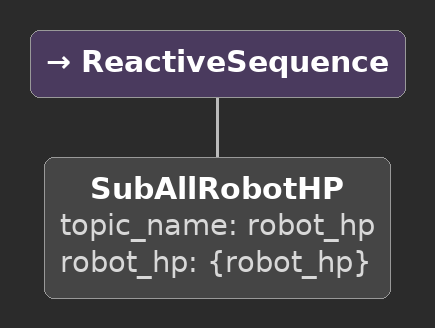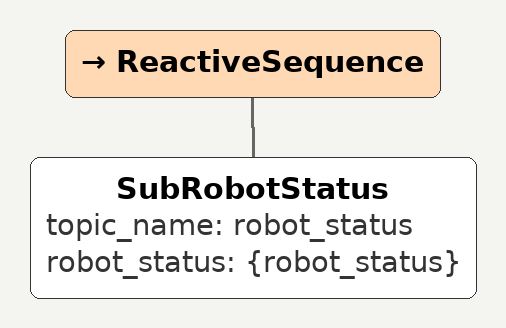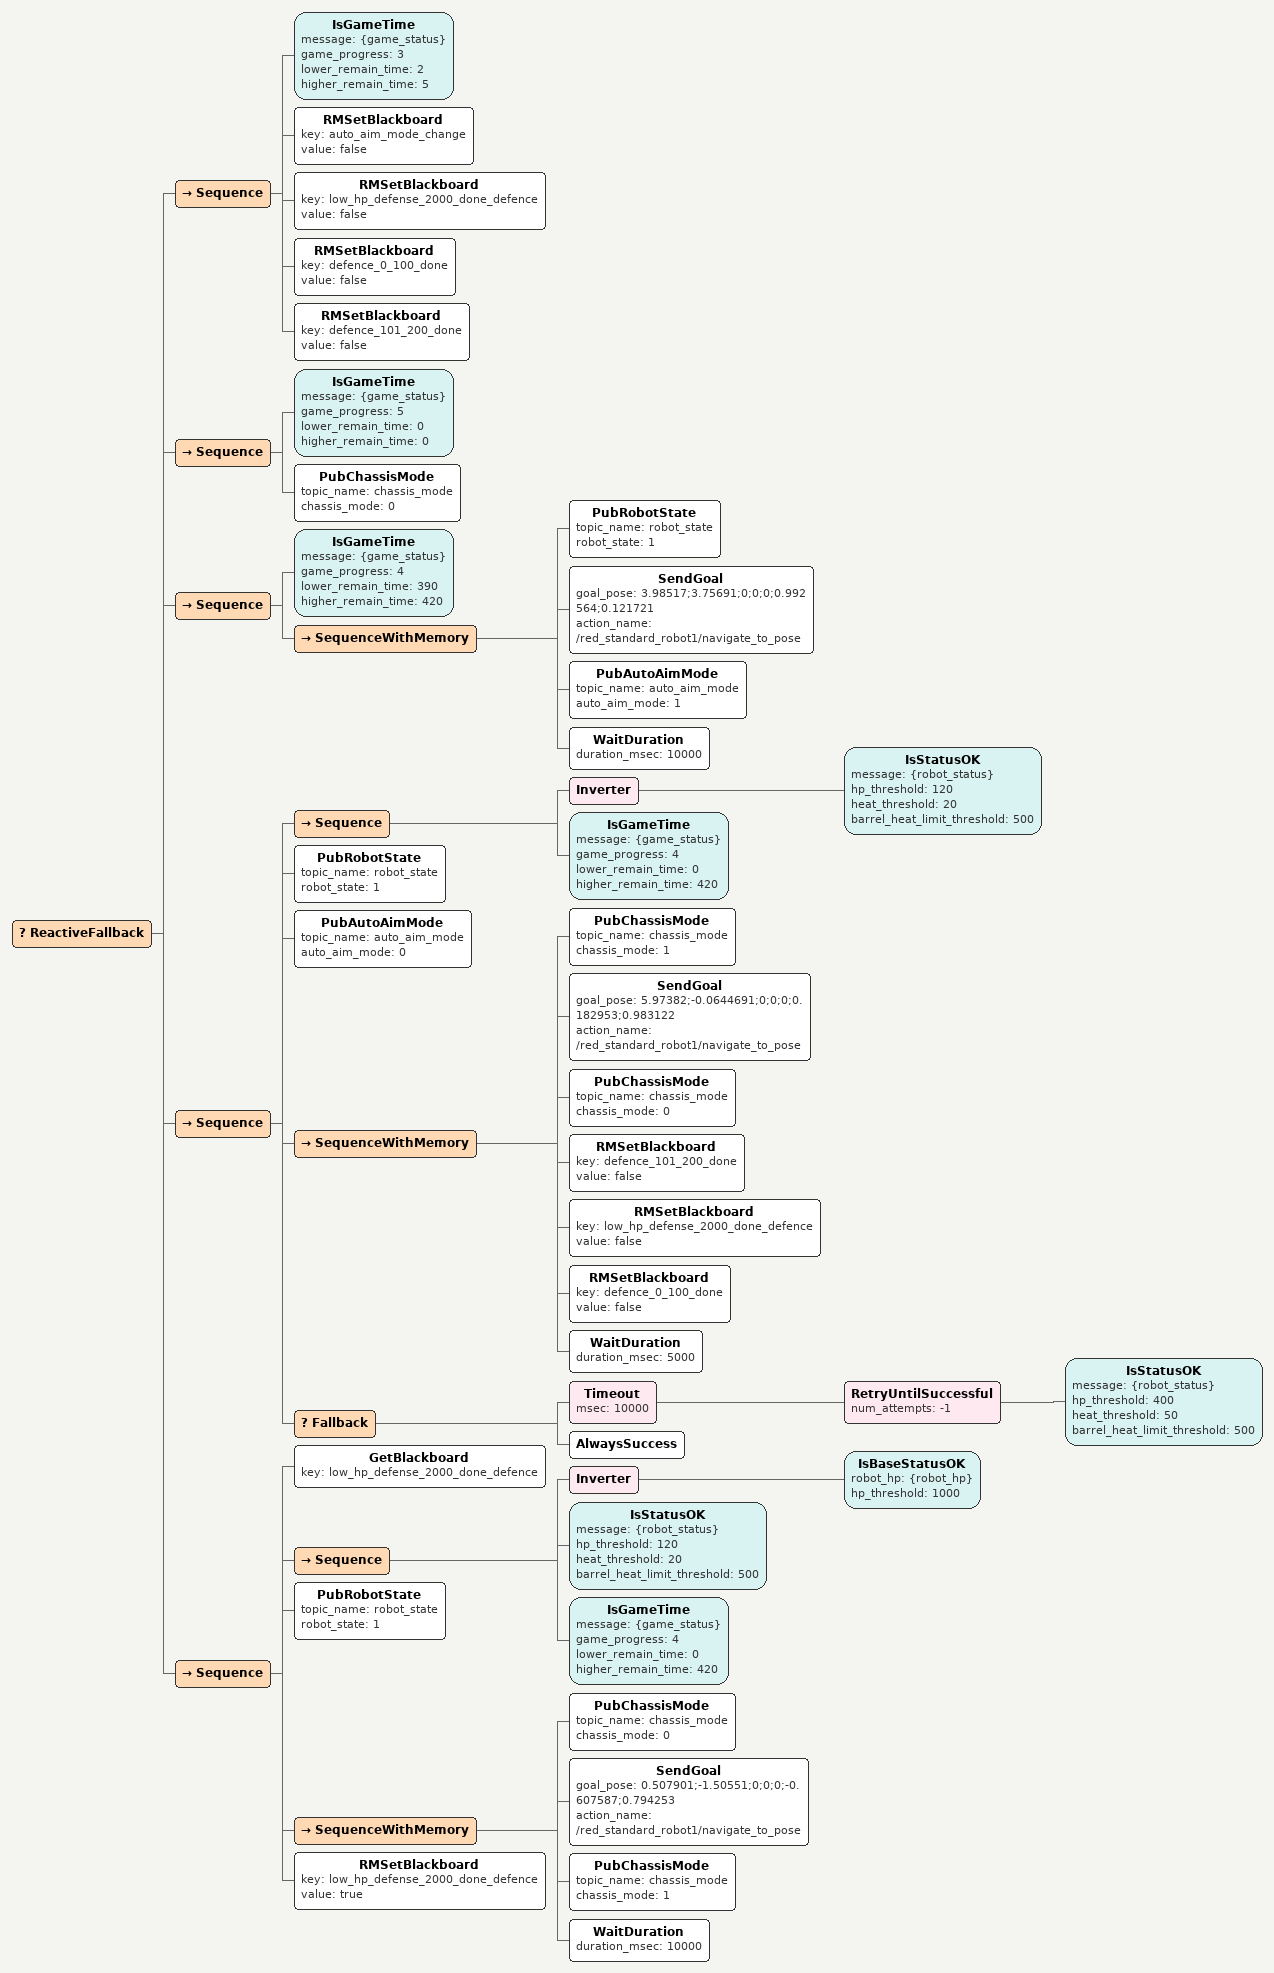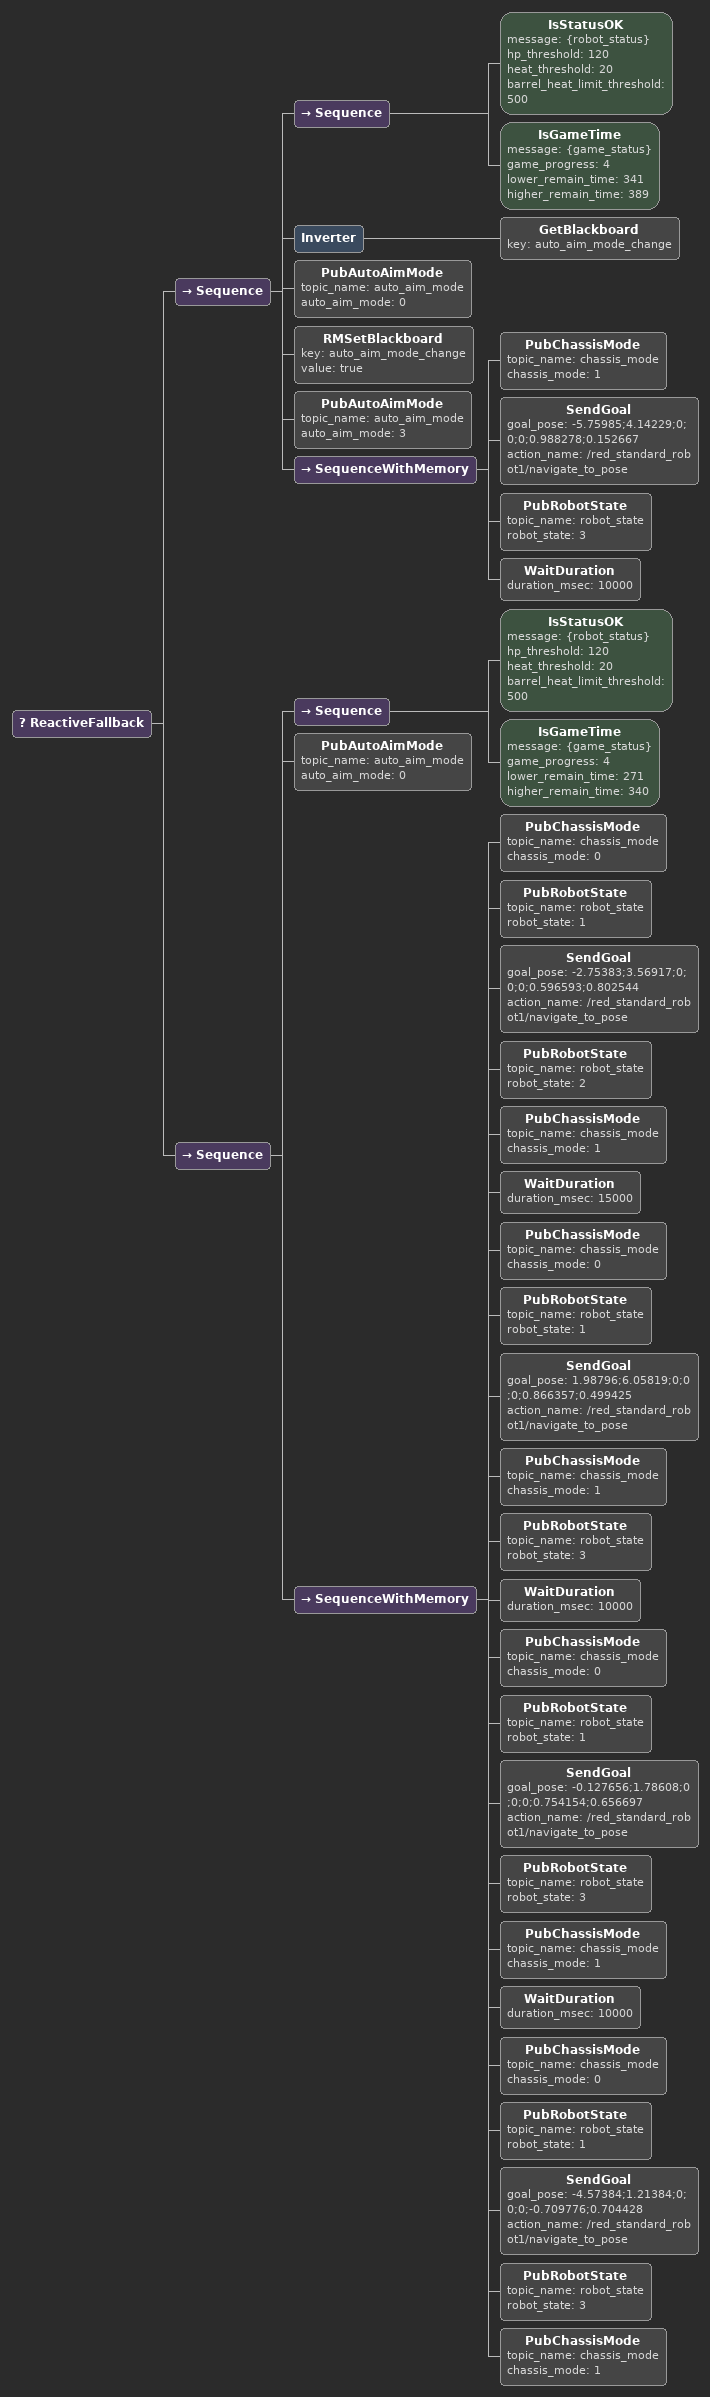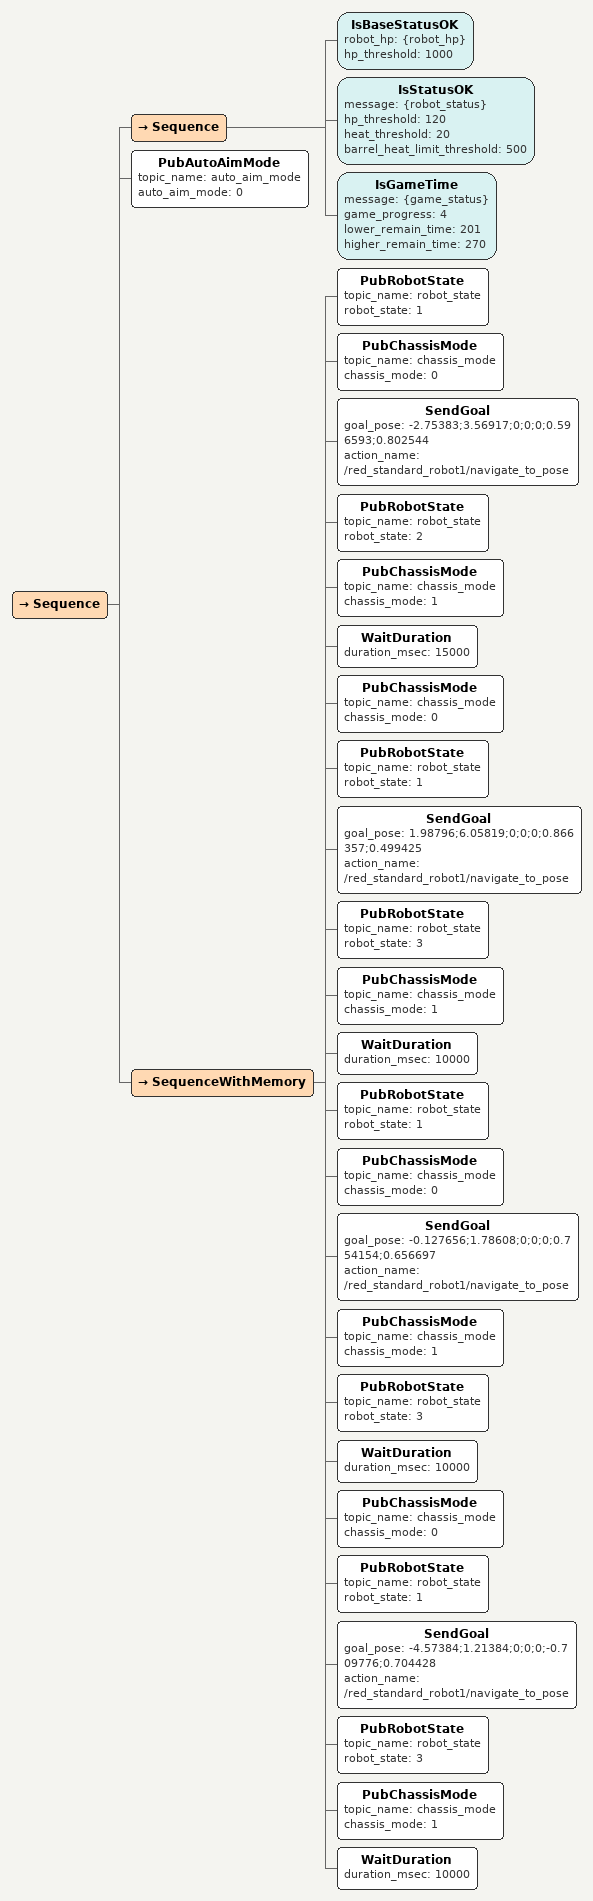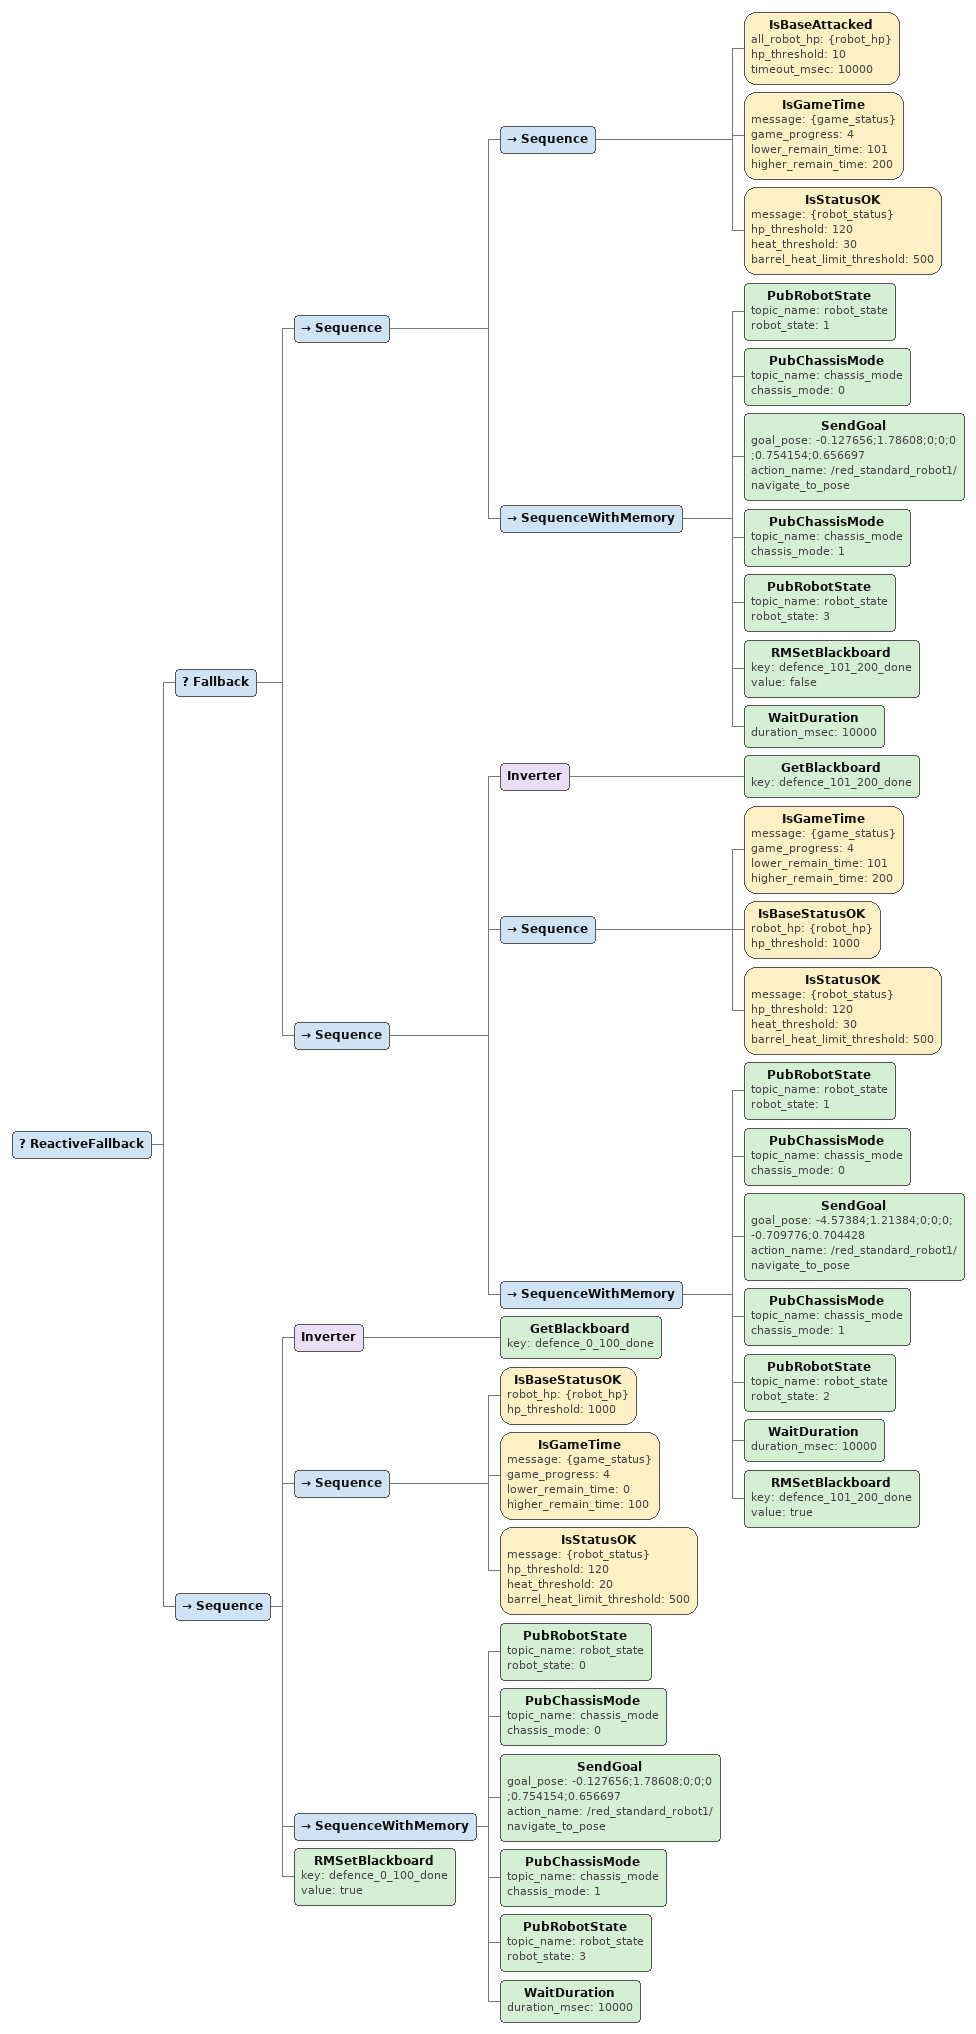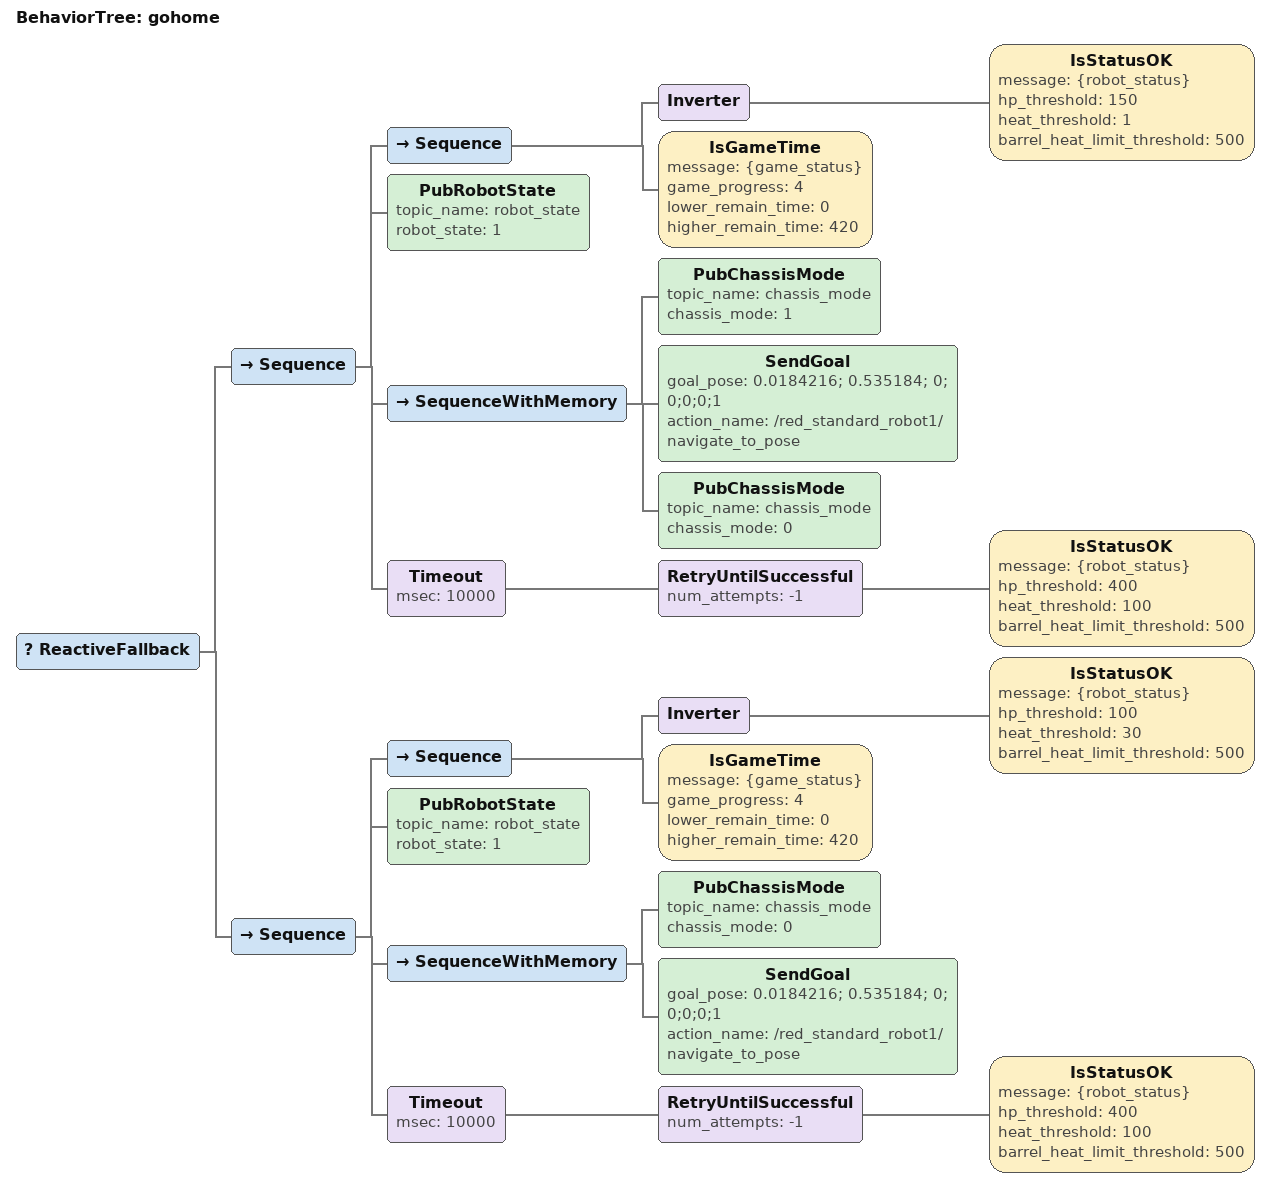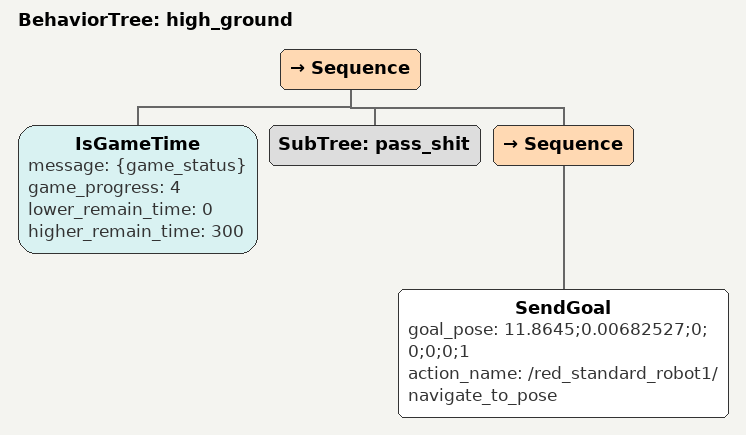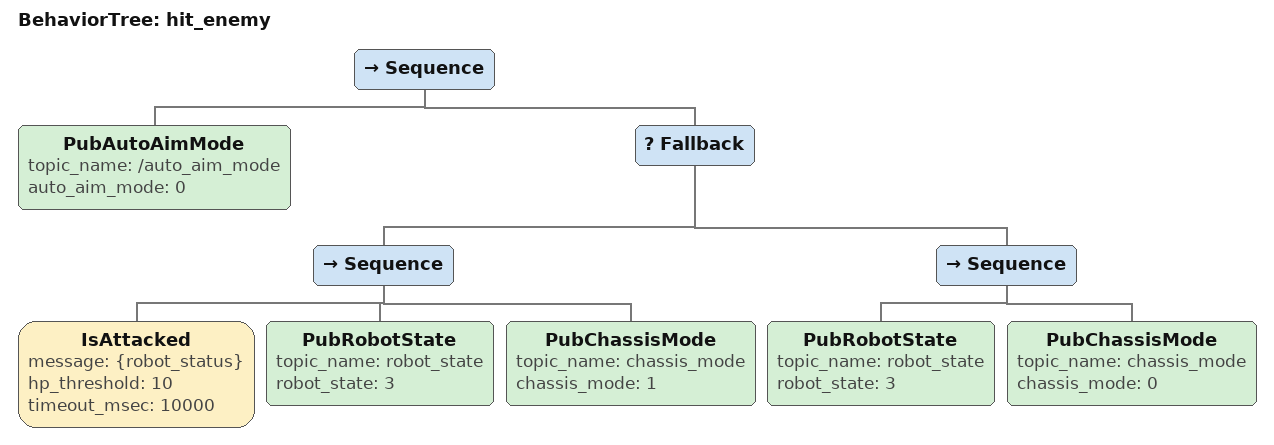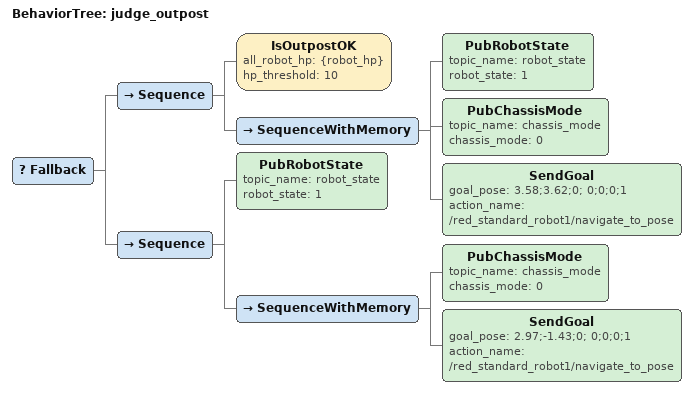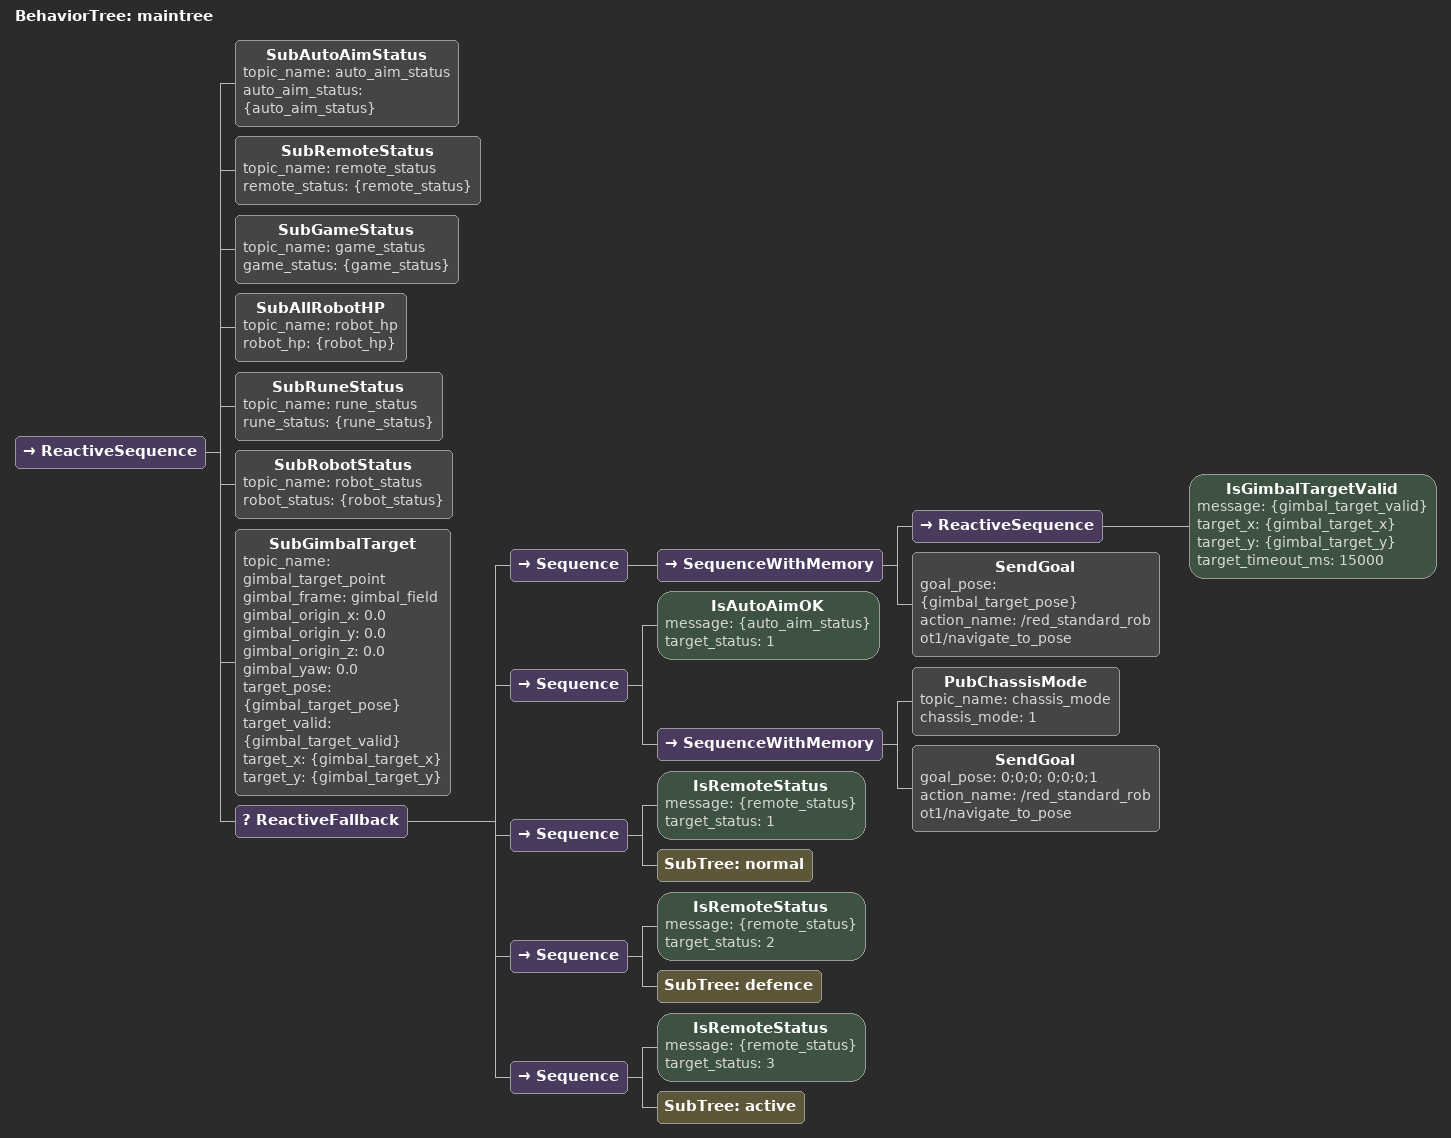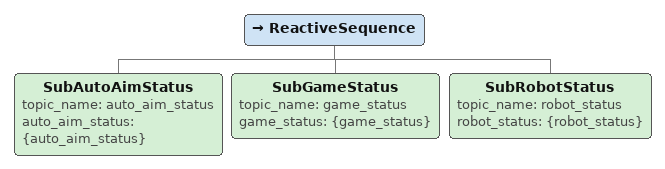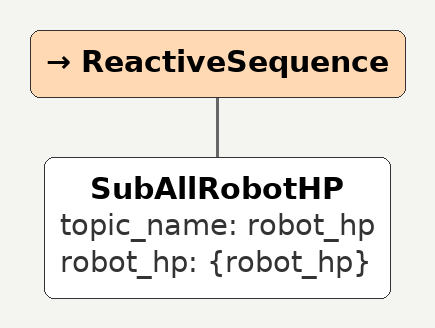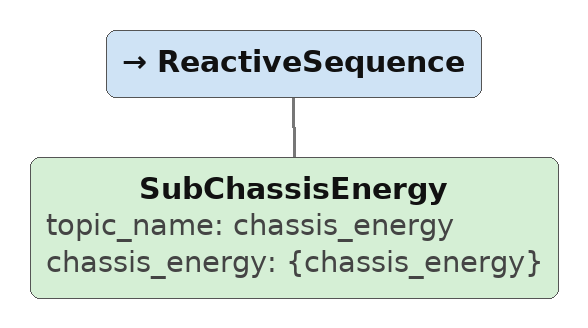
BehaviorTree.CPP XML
<ReactiveSequence>
  <SubAllRobotHP topic_name="robot_hp" robot_hp="{robot_hp}"/>
</ReactiveSequence>

<ReactiveSequence>
  <SubRobotStatus topic_name="robot_status" robot_status="{robot_status}"/>
</ReactiveSequence>

<ReactiveFallback>
  <Sequence>
    <IsGameTime message="{game_status}" game_progress="3" lower_remain_time="2" higher_remain_time="5"/>
    <RMSetBlackboard key="auto_aim_mode_change" value="false"/>
    <RMSetBlackboard key="low_hp_defense_2000_done_defence" value="false"/>
    <RMSetBlackboard key="defence_0_100_done" value="false"/>
    <RMSetBlackboard key="defence_101_200_done" value="false"/>
  </Sequence>
  <Sequence>
    <IsGameTime message="{game_status}" game_progress="5" lower_remain_time="0" higher_remain_time="0"/>
    <PubChassisMode topic_name="chassis_mode" chassis_mode="0"/>
  </Sequence>
  <Sequence>
    <IsGameTime message="{game_status}" game_progress="4" lower_remain_time="390" higher_remain_time="420"/>
    <SequenceWithMemory>
      <PubRobotState topic_name="robot_state" robot_state="1"/>
      <SendGoal goal_pose="3.98517;3.75691;0;0;0;0.992564;0.121721" action_name="/red_standard_robot1/navigate_to_pose"/>
      <PubAutoAimMode topic_name="auto_aim_mode" auto_aim_mode="1"/>
      <WaitDuration duration_msec="10000"/>
    </SequenceWithMemory>
  </Sequence>
  <Sequence>
    <Sequence>
      <Inverter>
        <IsStatusOK message="{robot_status}" hp_threshold="120" heat_threshold="20" barrel_heat_limit_threshold="500"/>
      </Inverter>
      <IsGameTime message="{game_status}" game_progress="4" lower_remain_time="0" higher_remain_time="420"/>
    </Sequence>
    <PubRobotState topic_name="robot_state" robot_state="1"/>
    <PubAutoAimMode topic_name="auto_aim_mode" auto_aim_mode="0"/>
    <SequenceWithMemory>
      <PubChassisMode topic_name="chassis_mode" chassis_mode="1"/>
      <SendGoal goal_pose="5.97382;-0.0644691;0;0;0;0.182953;0.983122" action_name="/red_standard_robot1/navigate_to_pose"/>
      <PubChassisMode topic_name="chassis_mode" chassis_mode="0"/>
      <RMSetBlackboard key="defence_101_200_done" value="false"/>
      <RMSetBlackboard key="low_hp_defense_2000_done_defence" value="false"/>
      <RMSetBlackboard key="defence_0_100_done" value="false"/>
      <WaitDuration duration_msec="5000"/>
    </SequenceWithMemory>
    <Fallback>
      <Timeout msec="10000">
        <RetryUntilSuccessful num_attempts="-1">
          <IsStatusOK message="{robot_status}" hp_threshold="400" heat_threshold="50" barrel_heat_limit_threshold="500"/>
        </RetryUntilSuccessful>
      </Timeout>
      <AlwaysSuccess/>
    </Fallback>
  </Sequence>
  <Sequence>
    <GetBlackboard key="low_hp_defense_2000_done_defence"/>
    <Sequence>
      <Inverter>
        <IsBaseStatusOK robot_hp="{robot_hp}" hp_threshold="1000"/>
      </Inverter>
      <IsStatusOK message="{robot_status}" hp_threshold="120" heat_threshold="20" barrel_heat_limit_threshold="500"/>
      <IsGameTime message="{game_status}" game_progress="4" lower_remain_time="0" higher_remain_time="420"/>
    </Sequence>
    <PubRobotState topic_name="robot_state" robot_state="1"/>
    <SequenceWithMemory>
      <PubChassisMode topic_name="chassis_mode" chassis_mode="0"/>
      <SendGoal goal_pose="0.507901;-1.50551;0;0;0;-0.607587;0.794253" action_name="/red_standard_robot1/navigate_to_pose"/>
      <PubChassisMode topic_name="chassis_mode" chassis_mode="1"/>
      <WaitDuration duration_msec="10000"/>
    </SequenceWithMemory>
    <RMSetBlackboard key="low_hp_defense_2000_done_defence" value="true"/>
  </Sequence>
</ReactiveFallback>

<ReactiveFallback>
  <Sequence>
    <Sequence>
      <IsStatusOK message="{robot_status}" hp_threshold="120" heat_threshold="20" barrel_heat_limit_threshold="500"/>
      <IsGameTime message="{game_status}" game_progress="4" lower_remain_time="341" higher_remain_time="389"/>
    </Sequence>
    <Inverter>
      <GetBlackboard key="auto_aim_mode_change"/>
    </Inverter>
    <PubAutoAimMode topic_name="auto_aim_mode" auto_aim_mode="0"/>
    <RMSetBlackboard key="auto_aim_mode_change" value="true"/>
    <PubAutoAimMode topic_name="auto_aim_mode" auto_aim_mode="3"/>
    <SequenceWithMemory>
      <PubChassisMode topic_name="chassis_mode" chassis_mode="1"/>
      <SendGoal goal_pose="-5.75985;4.14229;0;0;0;0.988278;0.152667" action_name="/red_standard_robot1/navigate_to_pose"/>
      <PubRobotState topic_name="robot_state" robot_state="3"/>
      <WaitDuration duration_msec="10000"/>
    </SequenceWithMemory>
  </Sequence>
  <Sequence>
    <Sequence>
      <IsStatusOK message="{robot_status}" hp_threshold="120" heat_threshold="20" barrel_heat_limit_threshold="500"/>
      <IsGameTime message="{game_status}" game_progress="4" lower_remain_time="271" higher_remain_time="340"/>
    </Sequence>
    <PubAutoAimMode topic_name="auto_aim_mode" auto_aim_mode="0"/>
    <SequenceWithMemory>
      <PubChassisMode topic_name="chassis_mode" chassis_mode="0"/>
      <PubRobotState topic_name="robot_state" robot_state="1"/>
      <SendGoal goal_pose="-2.75383;3.56917;0;0;0;0.596593;0.802544" action_name="/red_standard_robot1/navigate_to_pose"/>
      <PubRobotState topic_name="robot_state" robot_state="2"/>
      <PubChassisMode topic_name="chassis_mode" chassis_mode="1"/>
      <WaitDuration duration_msec="15000"/>
      <PubChassisMode topic_name="chassis_mode" chassis_mode="0"/>
      <PubRobotState topic_name="robot_state" robot_state="1"/>
      <SendGoal goal_pose="1.98796;6.05819;0;0;0;0.866357;0.499425" action_name="/red_standard_robot1/navigate_to_pose"/>
      <PubChassisMode topic_name="chassis_mode" chassis_mode="1"/>
      <PubRobotState topic_name="robot_state" robot_state="3"/>
      <WaitDuration duration_msec="10000"/>
      <PubChassisMode topic_name="chassis_mode" chassis_mode="0"/>
      <PubRobotState topic_name="robot_state" robot_state="1"/>
      <SendGoal goal_pose="-0.127656;1.78608;0;0;0;0.754154;0.656697" action_name="/red_standard_robot1/navigate_to_pose"/>
      <PubRobotState topic_name="robot_state" robot_state="3"/>
      <PubChassisMode topic_name="chassis_mode" chassis_mode="1"/>
      <WaitDuration duration_msec="10000"/>
      <PubChassisMode topic_name="chassis_mode" chassis_mode="0"/>
      <PubRobotState topic_name="robot_state" robot_state="1"/>
      <SendGoal goal_pose="-4.57384;1.21384;0;0;0;-0.709776;0.704428" action_name="/red_standard_robot1/navigate_to_pose"/>
      <PubRobotState topic_name="robot_state" robot_state="3"/>
      <PubChassisMode topic_name="chassis_mode" chassis_mode="1"/>
    </SequenceWithMemory>
  </Sequence>
</ReactiveFallback>

<Sequence>
  <Sequence>
    <IsBaseStatusOK robot_hp="{robot_hp}" hp_threshold="1000"/>
    <IsStatusOK message="{robot_status}" hp_threshold="120" heat_threshold="20" barrel_heat_limit_threshold="500"/>
    <IsGameTime message="{game_status}" game_progress="4" lower_remain_time="201" higher_remain_time="270"/>
  </Sequence>
  <PubAutoAimMode topic_name="auto_aim_mode" auto_aim_mode="0"/>
  <SequenceWithMemory>
    <PubRobotState topic_name="robot_state" robot_state="1"/>
    <PubChassisMode topic_name="chassis_mode" chassis_mode="0"/>
    <SendGoal goal_pose="-2.75383;3.56917;0;0;0;0.596593;0.802544" action_name="/red_standard_robot1/navigate_to_pose"/>
    <PubRobotState topic_name="robot_state" robot_state="2"/>
    <PubChassisMode topic_name="chassis_mode" chassis_mode="1"/>
    <WaitDuration duration_msec="15000"/>
    <PubChassisMode topic_name="chassis_mode" chassis_mode="0"/>
    <PubRobotState topic_name="robot_state" robot_state="1"/>
    <SendGoal goal_pose="1.98796;6.05819;0;0;0;0.866357;0.499425" action_name="/red_standard_robot1/navigate_to_pose"/>
    <PubRobotState topic_name="robot_state" robot_state="3"/>
    <PubChassisMode topic_name="chassis_mode" chassis_mode="1"/>
    <WaitDuration duration_msec="10000"/>
    <PubRobotState topic_name="robot_state" robot_state="1"/>
    <PubChassisMode topic_name="chassis_mode" chassis_mode="0"/>
    <SendGoal goal_pose="-0.127656;1.78608;0;0;0;0.754154;0.656697" action_name="/red_standard_robot1/navigate_to_pose"/>
    <PubChassisMode topic_name="chassis_mode" chassis_mode="1"/>
    <PubRobotState topic_name="robot_state" robot_state="3"/>
    <WaitDuration duration_msec="10000"/>
    <PubChassisMode topic_name="chassis_mode" chassis_mode="0"/>
    <PubRobotState topic_name="robot_state" robot_state="1"/>
    <SendGoal goal_pose="-4.57384;1.21384;0;0;0;-0.709776;0.704428" action_name="/red_standard_robot1/navigate_to_pose"/>
    <PubRobotState topic_name="robot_state" robot_state="3"/>
    <PubChassisMode topic_name="chassis_mode" chassis_mode="1"/>
    <WaitDuration duration_msec="10000"/>
  </SequenceWithMemory>
</Sequence>

<ReactiveFallback>
  <Fallback>
    <Sequence>
      <Sequence>
        <IsBaseAttacked all_robot_hp="{robot_hp}" hp_threshold="10" timeout_msec="10000"/>
        <IsGameTime message="{game_status}" game_progress="4" lower_remain_time="101" higher_remain_time="200"/>
        <IsStatusOK message="{robot_status}" hp_threshold="120" heat_threshold="30" barrel_heat_limit_threshold="500"/>
      </Sequence>
      <SequenceWithMemory>
        <PubRobotState topic_name="robot_state" robot_state="1"/>
        <PubChassisMode topic_name="chassis_mode" chassis_mode="0"/>
        <SendGoal goal_pose="-0.127656;1.78608;0;0;0;0.754154;0.656697" action_name="/red_standard_robot1/navigate_to_pose"/>
        <PubChassisMode topic_name="chassis_mode" chassis_mode="1"/>
        <PubRobotState topic_name="robot_state" robot_state="3"/>
        <RMSetBlackboard key="defence_101_200_done" value="false"/>
        <WaitDuration duration_msec="10000"/>
      </SequenceWithMemory>
    </Sequence>
    <Sequence>
      <Inverter>
        <GetBlackboard key="defence_101_200_done"/>
      </Inverter>
      <Sequence>
        <IsGameTime message="{game_status}" game_progress="4" lower_remain_time="101" higher_remain_time="200"/>
        <IsBaseStatusOK robot_hp="{robot_hp}" hp_threshold="1000"/>
        <IsStatusOK message="{robot_status}" hp_threshold="120" heat_threshold="30" barrel_heat_limit_threshold="500"/>
      </Sequence>
      <SequenceWithMemory>
        <PubRobotState topic_name="robot_state" robot_state="1"/>
        <PubChassisMode topic_name="chassis_mode" chassis_mode="0"/>
        <SendGoal goal_pose="-4.57384;1.21384;0;0;0;-0.709776;0.704428" action_name="/red_standard_robot1/navigate_to_pose"/>
        <PubChassisMode topic_name="chassis_mode" chassis_mode="1"/>
        <PubRobotState topic_name="robot_state" robot_state="2"/>
        <WaitDuration duration_msec="10000"/>
        <RMSetBlackboard key="defence_101_200_done" value="true"/>
      </SequenceWithMemory>
    </Sequence>
  </Fallback>
  <Sequence>
    <Inverter>
      <GetBlackboard key="defence_0_100_done"/>
    </Inverter>
    <Sequence>
      <IsBaseStatusOK robot_hp="{robot_hp}" hp_threshold="1000"/>
      <IsGameTime message="{game_status}" game_progress="4" lower_remain_time="0" higher_remain_time="100"/>
      <IsStatusOK message="{robot_status}" hp_threshold="120" heat_threshold="20" barrel_heat_limit_threshold="500"/>
    </Sequence>
    <SequenceWithMemory>
      <PubRobotState topic_name="robot_state" robot_state="0"/>
      <PubChassisMode topic_name="chassis_mode" chassis_mode="0"/>
      <SendGoal goal_pose="-0.127656;1.78608;0;0;0;0.754154;0.656697" action_name="/red_standard_robot1/navigate_to_pose"/>
      <PubChassisMode topic_name="chassis_mode" chassis_mode="1"/>
      <PubRobotState topic_name="robot_state" robot_state="3"/>
      <WaitDuration duration_msec="10000"/>
    </SequenceWithMemory>
    <RMSetBlackboard key="defence_0_100_done" value="true"/>
  </Sequence>
</ReactiveFallback>

<BehaviorTree ID="gohome">
  <ReactiveFallback>
    <Sequence>
      <Sequence>
        <Inverter>
          <IsStatusOK message="{robot_status}" hp_threshold="150" heat_threshold="1" barrel_heat_limit_threshold="500"/>
        </Inverter>
        <IsGameTime message="{game_status}" game_progress="4" lower_remain_time="0" higher_remain_time="420"/>
      </Sequence>
      <PubRobotState topic_name="robot_state" robot_state="1"/>
      <SequenceWithMemory>
        <PubChassisMode topic_name="chassis_mode" chassis_mode="1"/>
        <SendGoal goal_pose="0.0184216; 0.535184; 0; 0;0;0;1" action_name="/red_standard_robot1/navigate_to_pose"/>
        <PubChassisMode topic_name="chassis_mode" chassis_mode="0"/>
      </SequenceWithMemory>
      <Timeout msec="10000">
        <RetryUntilSuccessful num_attempts="-1">
          <IsStatusOK message="{robot_status}" hp_threshold="400" heat_threshold="100" barrel_heat_limit_threshold="500"/>
        </RetryUntilSuccessful>
      </Timeout>
    </Sequence>
    <Sequence>
      <Sequence>
        <Inverter>
          <IsStatusOK message="{robot_status}" hp_threshold="100" heat_threshold="30" barrel_heat_limit_threshold="500"/>
        </Inverter>
        <IsGameTime message="{game_status}" game_progress="4" lower_remain_time="0" higher_remain_time="420"/>
      </Sequence>
      <PubRobotState topic_name="robot_state" robot_state="1"/>
      <SequenceWithMemory>
        <PubChassisMode topic_name="chassis_mode" chassis_mode="0"/>
        <SendGoal goal_pose="0.0184216; 0.535184; 0; 0;0;0;1" action_name="/red_standard_robot1/navigate_to_pose"/>
      </SequenceWithMemory>
      <Timeout msec="10000">
        <RetryUntilSuccessful num_attempts="-1">
          <IsStatusOK message="{robot_status}" hp_threshold="400" heat_threshold="100" barrel_heat_limit_threshold="500"/>
        </RetryUntilSuccessful>
      </Timeout>
    </Sequence>
  </ReactiveFallback>
</BehaviorTree>

<BehaviorTree ID="high_ground">
  <Sequence>
    <IsGameTime message="{game_status}" game_progress="4" lower_remain_time="0" higher_remain_time="300"/>
    <SubTree ID="pass_shit"/>
    <Sequence>
      <SendGoal goal_pose="11.8645;0.00682527;0; 0;0;0;1" action_name="/red_standard_robot1/navigate_to_pose"/>
    </Sequence>
  </Sequence>
</BehaviorTree>

<BehaviorTree ID="hit_enemy">
  <Sequence>
    <PubAutoAimMode topic_name="/auto_aim_mode" auto_aim_mode="0"/>
    <Fallback>
      <Sequence>
        <IsAttacked message="{robot_status}" hp_threshold="10" timeout_msec="10000"/>
        <PubRobotState topic_name="robot_state" robot_state="3"/>
        <PubChassisMode topic_name="chassis_mode" chassis_mode="1"/>
      </Sequence>
      <Sequence>
        <PubRobotState topic_name="robot_state" robot_state="3"/>
        <PubChassisMode topic_name="chassis_mode" chassis_mode="0"/>
      </Sequence>
    </Fallback>
  </Sequence>
</BehaviorTree>

<BehaviorTree ID="judge_outpost">
  <Fallback>
    <Sequence>
      <IsOutpostOK all_robot_hp="{robot_hp}" hp_threshold="10"/>
      <SequenceWithMemory>
        <PubRobotState topic_name="robot_state" robot_state="1"/>
        <PubChassisMode topic_name="chassis_mode" chassis_mode="0"/>
        <SendGoal goal_pose="3.58;3.62;0; 0;0;0;1" action_name="/red_standard_robot1/navigate_to_pose"/>
      </SequenceWithMemory>
    </Sequence>
    <Sequence>
      <PubRobotState topic_name="robot_state" robot_state="1"/>
      <SequenceWithMemory>
        <PubChassisMode topic_name="chassis_mode" chassis_mode="0"/>
        <SendGoal goal_pose="2.97;-1.43;0; 0;0;0;1" action_name="/red_standard_robot1/navigate_to_pose"/>
      </SequenceWithMemory>
    </Sequence>
  </Fallback>
</BehaviorTree>

<BehaviorTree ID="maintree">
  <ReactiveSequence>
    <SubAutoAimStatus topic_name="auto_aim_status" auto_aim_status="{auto_aim_status}"/>
    <SubRemoteStatus topic_name="remote_status" remote_status="{remote_status}"/>
    <SubGameStatus topic_name="game_status" game_status="{game_status}"/>
    <SubAllRobotHP topic_name="robot_hp" robot_hp="{robot_hp}"/>
    <SubRuneStatus topic_name="rune_status" rune_status="{rune_status}"/>
    <SubRobotStatus topic_name="robot_status" robot_status="{robot_status}"/>
    <SubGimbalTarget topic_name="gimbal_target_point" gimbal_frame="gimbal_field" gimbal_origin_x="0.0" gimbal_origin_y="0.0" gimbal_origin_z="0.0" gimbal_yaw="0.0" target_pose="{gimbal_target_pose}" target_valid="{gimbal_target_valid}" target_x="{gimbal_target_x}" target_y="{gimbal_target_y}"/>
    <ReactiveFallback>
      <Sequence>
        <SequenceWithMemory>
          <ReactiveSequence>
            <IsGimbalTargetValid message="{gimbal_target_valid}" target_x="{gimbal_target_x}" target_y="{gimbal_target_y}" target_timeout_ms="15000"/>
          </ReactiveSequence>
          <SendGoal goal_pose="{gimbal_target_pose}" action_name="/red_standard_robot1/navigate_to_pose"/>
        </SequenceWithMemory>
      </Sequence>
      <Sequence>
        <IsAutoAimOK message="{auto_aim_status}" target_status="1"/>
        <SequenceWithMemory>
          <PubChassisMode topic_name="chassis_mode" chassis_mode="1"/>
          <SendGoal goal_pose="0;0;0; 0;0;0;1" action_name="/red_standard_robot1/navigate_to_pose"/>
        </SequenceWithMemory>
      </Sequence>
      <Sequence>
        <IsRemoteStatus message="{remote_status}" target_status="1"/>
        <SubTree ID="normal"/>
      </Sequence>
      <Sequence>
        <IsRemoteStatus message="{remote_status}" target_status="2"/>
        <SubTree ID="defence"/>
      </Sequence>
      <Sequence>
        <IsRemoteStatus message="{remote_status}" target_status="3"/>
        <SubTree ID="active"/>
      </Sequence>
    </ReactiveFallback>
  </ReactiveSequence>
</BehaviorTree>

<ReactiveSequence>
  <SubAutoAimStatus topic_name="auto_aim_status" auto_aim_status="{auto_aim_status}"/>
  <SubGameStatus topic_name="game_status" game_status="{game_status}"/>
  <SubRobotStatus topic_name="robot_status" robot_status="{robot_status}"/>
</ReactiveSequence>

<ReactiveSequence>
  <SubAllRobotHP topic_name="robot_hp" robot_hp="{robot_hp}"/>
</ReactiveSequence>

<ReactiveSequence>
  <SubChassisEnergy topic_name="chassis_energy" chassis_energy="{chassis_energy}"/>
</ReactiveSequence>
